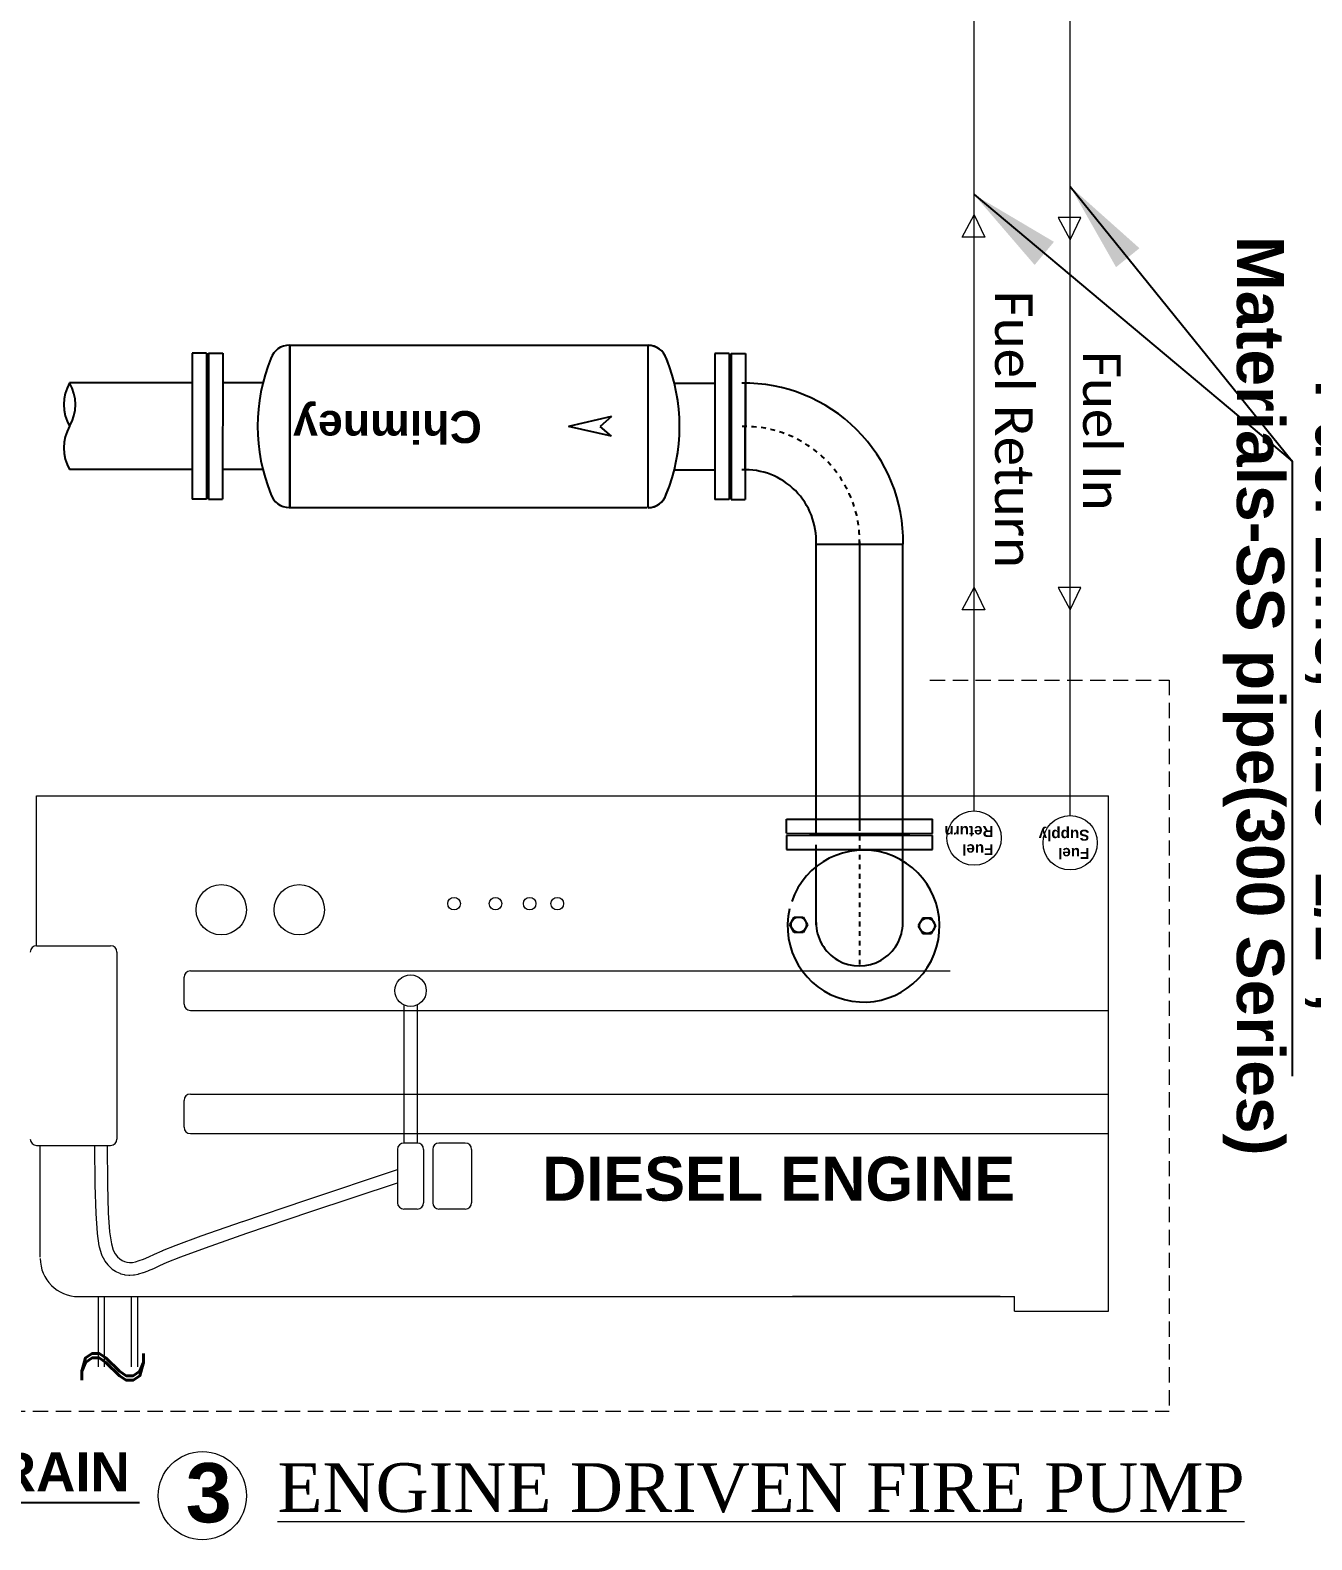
# Model space of a CAD drawing. Header units: inches. Extents: x -98933 to 1585249, y -3352739 to 192771.
# Drawn here: x 58097.17 to 58124.04, y 49947.2 to 49978.83 of the extents above; entities that cross this region are included whole.
import ezdxf

# ---------------------------------------------------------------- set-up
doc = ezdxf.new("R2010")
doc.units = ezdxf.units.IN
doc.header["$MEASUREMENT"] = 0
for name, pattern in [('CENTER2', [1.125, 0.75, -0.125, 0.125, -0.125]), ('CENTERX2', [4, 2.5, -0.5, 0.5, -0.5]), ('DASHED', [0.75, 0.5, -0.25])]:
    doc.linetypes.add(name, pattern=pattern)
doc.layers.get('0').update_dxf_attribs({"lineweight": 0})
doc.layers.add('ball v', color=7, linetype='Continuous', lineweight=0, true_color=0x1e12ca)
for name, color, linetype in [('DIESEL_PUMP', 7, 'Continuous'), ('LAYER6', 7, 'Continuous'), ('OBJECT', 7, 'Continuous'), ('PIPING', 33, 'Continuous'), ('PUMP CETRE', 1, 'CENTERX2'), ('pump pipe', 241, 'Continuous')]:
    doc.layers.add(name, color=color, linetype=linetype)
for name, color, linetype, lineweight in [('DOOR', 222, 'Continuous', 0), ('Pipe202', 1, 'Continuous', 5), ('Text_Hightlight-02', 255, 'Continuous', 5)]:
    doc.layers.add(name, color=color, linetype=linetype, lineweight=lineweight)
doc.styles.add('ROMANC', font='romans.shx', dxfattribs={"width": 0.85})
doc.styles.add('RSS', font='romans.shx', dxfattribs={"width": 0.9})
doc.styles.add('small', font='calibri.ttf', dxfattribs={"height": 4})
doc.styles.get("Standard").update_dxf_attribs({"font": 'arialbd.ttf', "height": 24})
doc.dimstyles.new('NAFFCO', dxfattribs={"dimscale": 100, "dimtxt": 1.8, "dimasz": 2, "dimexe": 0.5, "dimexo": 0.5, "dimgap": 0.8, "dimtad": 1, "dimdec": 0, "dimzin": 9, "dimdsep": 46, "dimtxsty": 'RSS', "dimcen": 0, "dimclrd": 8, "dimclre": 8, "dimclrt": 81, "dimadec": 0, "dimazin": 0, "dimtfac": 0.18, "dimtdec": 0, "dimtofl": 0, "dimtmove": 1, "dimatfit": 3, "dimfxl": 1, "dimtvp": 0.909091, "dimtolj": 1, "dimtzin": 0, "dimarcsym": 0})
doc.dimstyles.new('STANDARD$7', dxfattribs={"dimscale": 0, "dimtxt": 7, "dimasz": 2, "dimexe": 0.1875, "dimexo": 0.0625, "dimgap": 0.09, "dimtad": 0, "dimtih": 1, "dimtoh": 1, "dimdec": 4, "dimzin": 0, "dimdsep": 46, "dimtxsty": 'Standard', "dimblk": 'DOT', "dimcen": 0.09375, "dimclrt": 256, "dimadec": 0, "dimazin": 0, "dimtfac": 1, "dimtdec": 4, "dimtofl": 0, "dimtmove": 0, "dimatfit": 3, "dimfxl": 1, "dimtolj": 1, "dimtzin": 0, "dimarcsym": 0})

# ---------------------------------------------------------------- blocks, each defined once
blk = doc.blocks.new('dsss')
at = {"color": 8, "lineweight": 25}
for p, q in [((236674.68, -162045.22, -927.75), (236610.57, -162045.21, -927.75)), ((236610.57, -162045.21, -927.75), (236610.57, -162051.44, -927.75)), ((236674.68, -162051.44, -927.75), (236674.68, -162045.21, -927.75)), ((236674.68, -162051.45, -927.75), (236610.57, -162051.44, -927.75)), ((236664.66, -162051.89, -927.75), (236620.59, -162051.88, -927.75)), ((236664.66, -162051.89, -927.75), (236620.59, -162051.88, -927.75)), ((236610.57, -162052.33, -927.75), (236610.57, -162058.56, -927.75)), ((236674.68, -162052.33, -927.75), (236610.57, -162052.33, -927.75)), ((236674.68, -162058.56, -927.75), (236610.57, -162058.56, -927.75)), ((236674.68, -162052.33, -927.75), (236674.68, -162058.56, -927.75)), ((236692.85, -162262.94, -56296322.8), (236692.86, -162198.83, -56296322.8)), ((236699.09, -162198.83, -56296322.8), (236692.86, -162198.83, -56296322.8)), ((236699.08, -162262.94, -56296322.8), (236699.09, -162198.83, -56296322.8)), ((236699.97, -162262.94, -56296322.8), (236699.97, -162198.83, -56296322.8)), ((236699.97, -162198.83, -56296322.8), (236706.21, -162198.83, -56296322.8)), ((236706.2, -162262.94, -56296322.8), (236706.21, -162198.83, -56296322.8)), ((236922.31, -162262.94, -56296322.8), (236922.31, -162198.83, -56296322.8)), ((236928.54, -162198.83, -56296322.8), (236922.31, -162198.83, -56296322.8)), ((236928.54, -162262.94, -56296322.8), (236928.54, -162198.83, -56296322.8)), ((236929.43, -162262.94, -56296322.8), (236929.42, -162198.83, -56296322.8)), ((236929.42, -162198.83, -56296322.8), (236935.65, -162198.83, -56296322.8)), ((236935.66, -162262.94, -56296322.8), (236935.65, -162198.83, -56296322.8)), ((236699.08, -162262.94, -56296322.8), (236692.85, -162262.94, -56296322.8)), ((236699.97, -162262.94, -56296322.8), (236706.2, -162262.94, -56296322.8)), ((236928.54, -162262.94, -56296322.8), (236922.31, -162262.94, -56296322.8)), ((236929.43, -162262.94, -56296322.8), (236935.66, -162262.94, -56296322.8))]:
    blk.add_line(p, q, dxfattribs=at)
at = {"layer": 'DIESEL_PUMP', "color": 8, "linetype": 'Continuous', "lineweight": 25}
for p, q in [((236610.99, -162008.4, 0), (236609.05, -162011.76, 0)), ((236609.05, -162011.76, 0), (236610.99, -162015.13, 0)), ((236614.87, -162008.4, 0), (236610.99, -162008.4, 0)), ((236616.82, -162011.76, 0), (236614.87, -162008.4, 0)), ((236614.87, -162015.13, 0), (236616.82, -162011.76, 0)), ((236665.43, -162012.23, 0), (236667.37, -162008.86, 0)), ((236667.37, -162015.59, 0), (236665.43, -162012.23, 0)), ((236667.37, -162008.86, 0), (236671.26, -162008.86, 0)), ((236671.26, -162008.86, 0), (236673.2, -162012.23, 0)), ((236673.2, -162012.23, 0), (236671.26, -162015.59, 0)), ((236610.99, -162015.13, 0), (236614.87, -162015.13, 0)), ((236671.26, -162015.59, 0), (236667.37, -162015.59, 0))]:
    blk.add_line(p, q, dxfattribs=at)
at = {"layer": 'DIESEL_PUMP', "lineweight": 25}
for p, q in [((236623.62, -162012.21), (236623.62, -162047.29)), ((236661.68, -162012.21), (236661.68, -162047.29)), ((236723.87, -162211.86, -56296322.8), (236706.2, -162211.86, -56296322.8)), ((236904.64, -162211.86, -56296322.8), (236922.31, -162211.86, -56296322.8)), ((236935.66, -162211.86, -56296322.8), (236989.52, -162211.86, -56296322.8)), ((236723.86, -162249.91, -56296322.8), (236706.2, -162249.91, -56296322.8)), ((236904.65, -162249.91, -56296322.8), (236922.31, -162249.91, -56296322.8)), ((236935.66, -162249.91, -56296322.8), (236989.52, -162249.91, -56296322.8))]:
    blk.add_line(p, q, dxfattribs=at)
at = {"layer": 'DIESEL_PUMP', "color": 7, "linetype": 'Continuous', "lineweight": 25}
blk.add_ellipse((236640.84, -162011.63), major_axis=(32.67, -6.72), ratio=1, start_param=-0.02622, end_param=6.156866, dxfattribs=at)
at = {"layer": 'DIESEL_PUMP', "lineweight": 25}
for centre, major_axis, start_param, end_param in [((236642.65, -162013.16), (-13.47, -13.47), 2.356194, 5.497787), ((236972.93, -162221.37, -56296322.8), (13.52, -13.52), 0.264615, 1.306181), ((237006.11, -162240.4, -56296322.8), (13.52, -13.52), 3.406208, 4.447774), ((236972.93, -162240.4, -56296322.8), (13.52, -13.52), 0.264615, 1.306181)]:
    blk.add_ellipse(centre, major_axis=major_axis, ratio=1, start_param=start_param, end_param=end_param, dxfattribs=at)
at = {"layer": 'DIESEL_PUMP', "color": 8, "linetype": 'Continuous', "lineweight": 25}
for centre in [(236612.93, -162011.76), (236669.27, -162012.23)]:
    blk.add_ellipse(centre, major_axis=(2.38, -2.38), ratio=1, start_param=3.926991, end_param=10.210176, dxfattribs=at)
at = {"layer": 'PIPING', "linetype": 'Continuous', "lineweight": 25}
for p, q in [((236735.67, -162266.51, -56296322.8), (236735.68, -162195.27, -56296322.8)), ((236893.14, -162195.27, -56296322.8), (236735.97, -162195.25, -56296322.8)), ((236892.84, -162266.53, -56296322.8), (236892.85, -162195.3, -56296322.8)), ((236893, -162266.51, -56296322.8), (236892.99, -162195.27, -56296322.8)), ((236751.57, -162226.56, -56296322.8), (236756.59, -162230.89, -56296322.8)), ((236751.57, -162226.56, -56296322.8), (236770.47, -162230.89, -56296322.8)), ((236751.57, -162235.21, -56296322.8), (236756.59, -162230.89, -56296322.8)), ((236751.57, -162235.21, -56296322.8), (236770.47, -162230.89, -56296322.8)), ((236892.84, -162266.53, -56296322.8), (236735.67, -162266.51, -56296322.8))]:
    blk.add_line(p, q, dxfattribs=at)
for centre, major_axis, start_param, end_param in [((236735.53, -162203.66, -56296322.8), (-5.95, -5.95), 3.9269, 5.186916), ((236735.53, -162203.69, -56296322.8), (-5.95, -5.95), 3.9269, 5.186916), ((236893.14, -162203.69, -56296322.8), (5.95, -5.95), 1.096392, 2.373312), ((236800.78, -162230.87, -56296322.8), (-79.08, -0.16), -0.388189, 0.383938), ((236800.78, -162230.9, -56296322.8), (-79.08, -0.02), -0.386349, 0.385778), ((236827.89, -162230.9, -56296322.8), (79.08, -0.02), -0.385778, 0.386349), ((236735.53, -162258.07, -56296322.8), (5.95, -5.95), 4.23768, 5.497696), ((236735.53, -162258.09, -56296322.8), (5.95, -5.95), 4.23768, 5.497696), ((236893.14, -162258.09, -56296322.8), (-5.95, -5.95), 0.768462, 2.045382)]:
    blk.add_ellipse(centre, major_axis=major_axis, ratio=1, start_param=start_param, end_param=end_param, dxfattribs=at)
at = {"layer": 'PUMP CETRE', "color": 8, "linetype": 'CENTER2', "lineweight": 25}
blk.add_line((236642.63, -162055.48, 14245810.13), (236642.63, -161994.11, 14245810.13), dxfattribs=at)
at = {"layer": 'PUMP CETRE', "color": 1, "linetype": 'CENTER2', "lineweight": 25}
blk.add_ellipse((236693.06, -162180.48, -52906783.24), major_axis=(-50.43, -0.01), ratio=1, start_param=-0.025256, end_param=1.596775, dxfattribs=at)
at = {"layer": 'pump pipe', "lineweight": 25}
for p, q in [((236623.62, -162047.29), (236623.62, -162179.06)), ((236661.68, -162051.53), (236661.68, -162179.06)), ((236642.64, -162180.48, -52906783.24), (236642.63, -162055.48, 14245810.13)), ((236623.53, -162179.06, 0), (236661.77, -162179.06, 0)), ((236661.77, -162179.06, -57058451.37), (236661.77, -162182.01, -57058451.37))]:
    blk.add_line(p, q, dxfattribs=at)
at = {"layer": 'pump pipe', "lineweight": 25, "ltscale": 1500}
blk.add_line((236692.85, -162211.9, -56296322.8), (236692.85, -162249.87, -56296322.8), dxfattribs=at)
at = {"layer": 'pump pipe', "lineweight": 25}
for centre, major_axis, start_param, end_param in [((236693.15, -162180.26, -57058451.37), (69.63, -0.02), 3.126899, 4.730474), ((236693, -162180.67, -48755115.11), (-31.26, -0.15), -0.05159, 1.610101)]:
    blk.add_ellipse(centre, major_axis=major_axis, ratio=1, start_param=start_param, end_param=end_param, dxfattribs=at)
at = {"layer": 'LAYER6', "color": 0, "lineweight": 25}
blk.add_text('Chimney', height=14.04, dxfattribs=at).set_placement((236808.54, -162237.63, -112592645.61))
blk = doc.blocks.new('_DOT')
at = {"color": 0, "linetype": 'ByBlock'}
blk.add_line((-0.5, 0), (-1, 0), dxfattribs=at)
at = {"color": 0, "linetype": 'ByBlock', "const_width": 0.5}
blk.add_lwpolyline([(-0.25, 0, 1), (0.25, 0, 1)], format="xyb", close=True, dxfattribs=at)
blk = doc.blocks.new('RFF')
at = {"color": 8, "lineweight": 5}
blk.add_line((-221425.922, 148485.632, 893263.458), (-221432.723, 148485.632, 893263.458), dxfattribs=at)
at = {"layer": 'ball v', "color": 1, "lineweight": 5}
blk.add_circle((-221452.045, 148479.113, -6979424.763), 1.445, dxfattribs=at)
at = {"layer": 'DIESEL_PUMP', "color": 4, "linetype": 'DASHED', "lineweight": 5}
for p, q in [((-221428.223, 148505.819, 795333.412), (-221420.383, 148505.819, 795333.412)), ((-221420.383, 148505.819, 795333.412), (-221420.383, 148481.881, 4062949.082)), ((-221466.596, 148481.881, 914701.57), (-221420.383, 148481.881, 4062949.082))]:
    blk.add_line(p, q, dxfattribs=at)
at = {"layer": 'DIESEL_PUMP', "color": 7, "linetype": 'Continuous', "lineweight": 5}
for p, q in [((-221457.48, 148502.03, 893361.882), (-221422.37, 148502.03, 893361.882)), ((-221457.48, 148497.117, 893361.882), (-221457.48, 148502.03, 893361.882)), ((-221422.37, 148485.152, 893361.882), (-221422.37, 148502.03, 893361.882)), ((-221457.48, 148497.117, 893361.882), (-221455.054, 148497.117, 893361.882)), ((-221454.848, 148496.911, 893361.882), (-221454.848, 148490.788, 893361.882)), ((-221452.643, 148495.207, 893361.882), (-221452.643, 148496.089, 893361.882)), ((-221452.438, 148496.295, 893361.882), (-221427.554, 148496.295, 893361.882)), ((-221422.37, 148485.152, 893361.882), (-221422.37, 148496.295, 893361.882)), ((-221452.438, 148495.001, 893361.882), (-221422.37, 148495.001, 893361.882)), ((-221452.438, 148492.26, 893361.882), (-221422.37, 148492.26, 893361.882)), ((-221426.895, 148492.26, 893361.882), (-221422.37, 148492.26, 893361.882)), ((-221452.643, 148491.173, 893361.882), (-221452.643, 148492.054, 893361.882)), ((-221452.438, 148490.967, 893361.882), (-221422.37, 148490.967, 893361.882)), ((-221425.82, 148490.967, 893361.882), (-221422.37, 148490.967, 893361.882)), ((-221457.48, 148490.583, 893361.882), (-221455.054, 148490.583, 893361.882)), ((-221457.356, 148486.92, 893361.882), (-221457.356, 148490.583, 893361.882)), ((-221456.105, 148485.632, 893361.882), (-221454.22, 148485.632, 893361.882)), ((-221456.105, 148485.632, 893361.882), (-221452.478, 148485.632, 893361.882)), ((-221452.478, 148485.632, 893361.882), (-221425.455, 148485.632, 893361.882)), ((-221425.455, 148485.152, 893361.882), (-221425.455, 148485.632, 893361.882)), ((-221425.455, 148485.152, 893361.882), (-221422.37, 148485.152, 893361.882))]:
    blk.add_line(p, q, dxfattribs=at)
at = {"layer": 'DIESEL_PUMP', "color": 30, "linetype": 'Continuous', "lineweight": 5}
for p, q in [((-221445.451, 148495.184, 893361.882), (-221445.451, 148490.655, 893361.882)), ((-221445.008, 148495.184, 893361.882), (-221445.008, 148490.655, 893361.882)), ((-221445.008, 148490.655, 893361.882), (-221445.451, 148490.655, 893361.882)), ((-221443.436, 148490.655, 893361.882), (-221444.299, 148490.655, 893361.882)), ((-221445.657, 148490.449, 893361.882), (-221445.657, 148488.701, 893361.882)), ((-221444.802, 148490.449, 893361.882), (-221444.802, 148488.701, 893361.882)), ((-221444.504, 148490.449, 893361.882), (-221444.504, 148488.701, 893361.882)), ((-221443.231, 148490.449, 893361.882), (-221443.231, 148488.701, 893361.882)), ((-221445.008, 148488.496, 893361.882), (-221445.451, 148488.496, 893361.882)), ((-221443.436, 148488.496, 893361.882), (-221444.299, 148488.496, 893361.882))]:
    blk.add_line(p, q, dxfattribs=at)
at = {"layer": 'DIESEL_PUMP', "color": 30, "linetype": 'Continuous', "lineweight": 5, "elevation": 893361.882}
for points in [[(-221455.58, 148490.581), (-221455.57, 148489.29), (-221455.57, 148489.29, 0.005811), (-221455.57, 148489.286), (-221455.57, 148489.286), (-221455.541, 148488.356), (-221455.541, 148488.356, 0.010146), (-221455.541, 148488.348), (-221455.541, 148488.348), (-221455.495, 148487.713), (-221455.495, 148487.713, 0.018709), (-221455.494, 148487.697), (-221455.494, 148487.697), (-221455.433, 148487.289), (-221455.433, 148487.289, 0.03467), (-221455.427, 148487.262), (-221455.427, 148487.262), (-221455.355, 148487.013), (-221455.355, 148487.013, 0.051605), (-221455.339, 148486.974), (-221455.339, 148486.974), (-221455.255, 148486.819), (-221455.255, 148486.819, 0.041443), (-221455.237, 148486.79), (-221455.237, 148486.79), (-221455.145, 148486.671), (-221455.145, 148486.671, 0.037779), (-221455.124, 148486.648), (-221455.124, 148486.648), (-221455.025, 148486.553), (-221455.025, 148486.553, 0.041282), (-221454.999, 148486.532), (-221454.999, 148486.532), (-221454.893, 148486.46), (-221454.893, 148486.46, 0.043169), (-221454.862, 148486.443), (-221454.862, 148486.443), (-221454.752, 148486.393), (-221454.752, 148486.393, 0.042959), (-221454.718, 148486.381), (-221454.718, 148486.381), (-221454.604, 148486.351), (-221454.604, 148486.351, 0.040772), (-221454.571, 148486.345), (-221454.571, 148486.345), (-221454.452, 148486.335), (-221454.452, 148486.335, 0.037423), (-221454.422, 148486.334), (-221454.422, 148486.334), (-221454.301, 148486.341), (-221454.301, 148486.341, 0.03256), (-221454.274, 148486.345), (-221454.274, 148486.345), (-221454.147, 148486.369), (-221454.147, 148486.369, 0.025166), (-221454.126, 148486.374), (-221454.126, 148486.374), (-221453.988, 148486.415), (-221453.988, 148486.415, 0.017416), (-221453.975, 148486.42), (-221453.975, 148486.42), (-221453.822, 148486.477), (-221453.822, 148486.477, 0.010822), (-221453.814, 148486.481), (-221453.814, 148486.481), (-221453.642, 148486.554), (-221453.642, 148486.554, 0.005791), (-221453.637, 148486.556), (-221453.637, 148486.556), (-221453.443, 148486.644), (-221453.197, 148486.755), (-221452.756, 148486.932), (-221451.944, 148487.23), (-221450.593, 148487.703), (-221448.532, 148488.402), (-221445.657, 148489.358)], [(-221455.169, 148490.584), (-221455.159, 148489.296), (-221455.13, 148488.373), (-221455.085, 148487.75), (-221455.028, 148487.364), (-221454.966, 148487.15), (-221454.9, 148487.028), (-221454.829, 148486.935), (-221454.753, 148486.863), (-221454.676, 148486.81), (-221454.598, 148486.775), (-221454.517, 148486.754), (-221454.431, 148486.746), (-221454.338, 148486.752), (-221454.234, 148486.771), (-221454.113, 148486.808), (-221453.971, 148486.861), (-221453.805, 148486.932), (-221453.613, 148487.019), (-221453.613, 148487.019, -0.001106), (-221453.612, 148487.02), (-221453.612, 148487.02), (-221453.362, 148487.132), (-221453.362, 148487.132, -0.009968), (-221453.354, 148487.135), (-221453.354, 148487.135), (-221452.906, 148487.315), (-221452.906, 148487.315, -0.007297), (-221452.901, 148487.317), (-221452.901, 148487.317), (-221452.085, 148487.617), (-221452.085, 148487.617, -0.004067), (-221452.082, 148487.618), (-221452.082, 148487.618), (-221450.728, 148488.092), (-221450.728, 148488.092, -0.002353), (-221450.726, 148488.092), (-221450.726, 148488.092), (-221448.664, 148488.792), (-221448.664, 148488.792, -0.001466), (-221448.663, 148488.792), (-221448.663, 148488.792), (-221445.657, 148489.792)]]:
    blk.add_lwpolyline(points, format="xyb", dxfattribs=at)
at = {"layer": 'DIESEL_PUMP', "color": 30, "linetype": 'Continuous', "lineweight": 5}
for centre, radius in [((-221451.428, 148498.297, 893361.882), 0.823), ((-221448.874, 148498.297, 893361.882), 0.823), ((-221443.804, 148498.497, 893361.882), 0.206), ((-221442.447, 148498.497, 893361.882), 0.206), ((-221441.329, 148498.497, 893361.882), 0.206), ((-221440.424, 148498.497, 893361.882), 0.206), ((-221445.23, 148495.648, 893361.882), 0.515)]:
    blk.add_circle(centre, radius, dxfattribs=at)
at = {"layer": 'DIESEL_PUMP', "color": 7, "linetype": 'Continuous', "lineweight": 5}
for centre, radius, start, end in [((-221457.48, 148496.911, 893361.882), 0.206, 90, 180), ((-221455.054, 148496.911, 893361.882), 0.206, 0, 90), ((-221452.438, 148496.089, 893361.882), 0.206, 90, 180), ((-221452.438, 148495.207, 893361.882), 0.206, 180, 270), ((-221452.438, 148492.054, 893361.882), 0.206, 90, 180), ((-221452.438, 148491.173, 893361.882), 0.206, 180, 270), ((-221457.48, 148490.788, 893361.882), 0.206, 180, 270), ((-221455.054, 148490.788, 893361.882), 0.206, 270, 0), ((-221456.105, 148486.883, 893361.882), 1.251, 180, 270)]:
    blk.add_arc(centre, radius, start, end, dxfattribs=at)
at = {"layer": 'DIESEL_PUMP', "color": 30, "linetype": 'Continuous', "lineweight": 5}
for centre, start, end in [((-221445.451, 148490.449, 893361.882), 90, 180), ((-221445.008, 148490.449, 893361.882), 0, 90), ((-221444.299, 148490.449, 893361.882), 90, 180), ((-221443.436, 148490.449, 893361.882), 0, 90), ((-221445.451, 148488.701, 893361.882), 180, 270), ((-221445.008, 148488.701, 893361.882), 270, 0), ((-221444.299, 148488.701, 893361.882), 180, 270), ((-221443.436, 148488.701, 893361.882), 270, 0)]:
    blk.add_arc(centre, 0.206, start, end, dxfattribs=at)
at = {"layer": 'OBJECT', "linetype": 'Continuous', "lineweight": 5, "ltscale": 0.01}
for p, q in [((-221455.452, 148483.333, 893361.882), (-221455.452, 148485.632, 893361.882)), ((-221455.248, 148483.333, 893361.882), (-221455.248, 148485.632, 893361.882)), ((-221454.367, 148483.333, 893361.882), (-221454.367, 148485.632, 893361.882)), ((-221454.162, 148483.333, 893361.882), (-221454.162, 148485.632, 893361.882))]:
    blk.add_line(p, q, dxfattribs=at)
at = {"layer": 'Text_Hightlight-02', "color": 130, "lineweight": 5}
for p, q in [((-221427.167, 148520.314, 893361.882), (-221426.774, 148521.048, 893361.882)), ((-221426.774, 148521.048, 893361.882), (-221426.427, 148520.314, 893361.882)), ((-221423.28, 148520.967, 893361.882), (-221424.02, 148520.967, 893361.882)), ((-221424.02, 148520.967, 893361.882), (-221423.627, 148520.233, 893361.882)), ((-221423.627, 148520.233, 893361.882), (-221423.28, 148520.967, 893361.882)), ((-221426.427, 148520.314, 893361.882), (-221427.167, 148520.314, 893361.882)), ((-221427.167, 148508.112, 893361.882), (-221426.774, 148508.846, 893361.882)), ((-221426.774, 148508.846, 893361.882), (-221426.427, 148508.112, 893361.882)), ((-221423.28, 148508.846, 893361.882), (-221424.02, 148508.846, 893361.882)), ((-221424.02, 148508.846, 893361.882), (-221423.627, 148508.112, 893361.882)), ((-221423.627, 148508.112, 893361.882), (-221423.28, 148508.846, 893361.882)), ((-221426.427, 148508.112, 893361.882), (-221427.167, 148508.112, 893361.882))]:
    blk.add_line(p, q, dxfattribs=at)
at = {"layer": 'Text_Hightlight-02', "color": 130, "lineweight": 5, "elevation": 893361.882}
blk.add_lwpolyline([(-221426.774, 148501.534), (-221426.774, 148541.692)], dxfattribs=at)
at = {"layer": 'Text_Hightlight-02', "color": 6, "lineweight": 5, "elevation": 893361.882}
blk.add_lwpolyline([(-221423.627, 148501.379), (-221423.627, 148541.537)], dxfattribs=at)
at = {"layer": 'Text_Hightlight-02', "color": 130, "lineweight": 5}
blk.add_circle((-221426.774, 148500.644, 893361.882), 0.889, dxfattribs=at)
at = {"layer": 'Text_Hightlight-02', "color": 6, "lineweight": 5}
blk.add_circle((-221423.627, 148500.489, 893361.882), 0.889, dxfattribs=at)
at = {"layer": 'Pipe202', "lineweight": 5, "xscale": 0.07459376280852224, "yscale": 0.07459376280852224, "zscale": 0.07459376316475932, "rotation": 179.9757680573206}
blk.add_blockref('dsss', (-203783.575, 136405.241, 3813806.327), dxfattribs=at)
at = {"color": 1, "lineweight": 5, "ltscale": 200, "char_height": 1.23615, "width": 8.94142, "attachment_point": 1, "rotation": 270, "style": 'small'}
for s, insert in [('{\\C0;Fuel Return}', (-221424.853, 148518.566, 893361.882)), ('{\\C0;Fuel In}', (-221421.97, 148516.594, 893361.882))]:
    blk.add_mtext(s, dxfattribs=dict(at, insert=insert))
at = {"layer": 'ball v', "color": 1, "lineweight": 5, "insert": (-221452.593, 148480.181, -6979424.763), "char_height": 1.939, "width": 2.9287, "attachment_point": 1}
blk.add_mtext('3', dxfattribs=at)
at = {"layer": 'DIESEL_PUMP', "color": 81, "lineweight": 5, "insert": (-221440.922, 148490.209, 4910230.891), "char_height": 1.43627, "width": 33.32888, "attachment_point": 1}
blk.add_mtext('{\\C30;DIESEL ENGINE }', dxfattribs=at)
at = {"layer": 'DIESEL_PUMP', "color": 7, "lineweight": 5, "insert": (-221454.985, 148481.58, 893361.882), "char_height": 3.064, "width": 2.62632, "attachment_point": 2, "rotation": 180, "style": 'ROMANC'}
blk.add_mtext('~', dxfattribs=at)
at = {"layer": 'DOOR', "lineweight": 5, "insert": (-221418.634, 148505.306, 893361.882), "char_height": 1.54518, "width": 79.29164, "attachment_point": 8, "rotation": 270}
blk.add_mtext('\\A1;\\pi-6.86748,l6.86748,t6.86748;{\\C30;Fuel Line, size- 1/2", \\PMaterials-SS pipe(300 Series)}', dxfattribs=at)
at = {"layer": 'LAYER6', "color": 7, "lineweight": 5}
for s, insert, char_height, width, attachment_point in [('{\\C0;TO DRAIN}', (-221454.423, 148480.53, 2481740.579), 1.27668, 32.20814, 3), ('{\\fTimes New Roman|b0|i0|c0|p18;\\L\\C30;ENGINE DRIVEN FIRE PUMP }', (-221449.586, 148480.177, 893361.882), 1.59585, 40.89401, 1)]:
    blk.add_mtext(s, dxfattribs=dict(at, insert=insert, char_height=char_height, width=width, attachment_point=attachment_point))
at = {"layer": 'Text_Hightlight-02', "color": 6, "lineweight": 5, "char_height": 0.35672, "width": 0.17684, "attachment_point": 1, "rotation": 180}
for s, insert in [('{\\C4;Fuel Return}', (-221426.139, 148500.085, 893361.882)), ('Fuel Supply', (-221422.998, 148499.964, 893361.882))]:
    blk.add_mtext(s, dxfattribs=dict(at, insert=insert))
at = {"color": 0, "lineweight": 5}
for points in [[(-221423.627, 148521.98, 893361.882), (-221416.358, 148512.987, 893361.882), (-221416.358, 148492.846, 893361.882)], [(-221426.774, 148521.714, 893361.882), (-221416.358, 148512.987, 893361.882)]]:
    blk.add_leader(points, dimstyle='STANDARD$7', override={"dimscale": 1, "dimtxt": 12, "dimasz": 3, "dimtih": 0, "dimtoh": 0, "dimcen": 0, "dimclrd": 252, "dimclrt": 30, "dimfxl": 4, "dimfxlon": 1, "dimarcsym": 1}, dxfattribs=at)
at = {"layer": 'PUMP CETRE', "color": 4, "linetype": 'ByBlock', "lineweight": 5}
blk.add_leader([(-221463.513, 148482.366, 893361.882), (-221462.528, 148478.89, 893361.882), (-221454.104, 148478.89, 893361.882)], dimstyle='NAFFCO', dxfattribs=at)

msp = doc.modelspace()

# ---------------------------------------------------------------- block references
at = {"lineweight": -2, "xscale": 0.6399999999994179, "yscale": 0.6399999999994179, "zscale": 0.639999999984866}
msp.add_blockref('RFF', (199830.092, -45078.511, -483662.736), dxfattribs=at)

doc.saveas('drawing.dxf')
